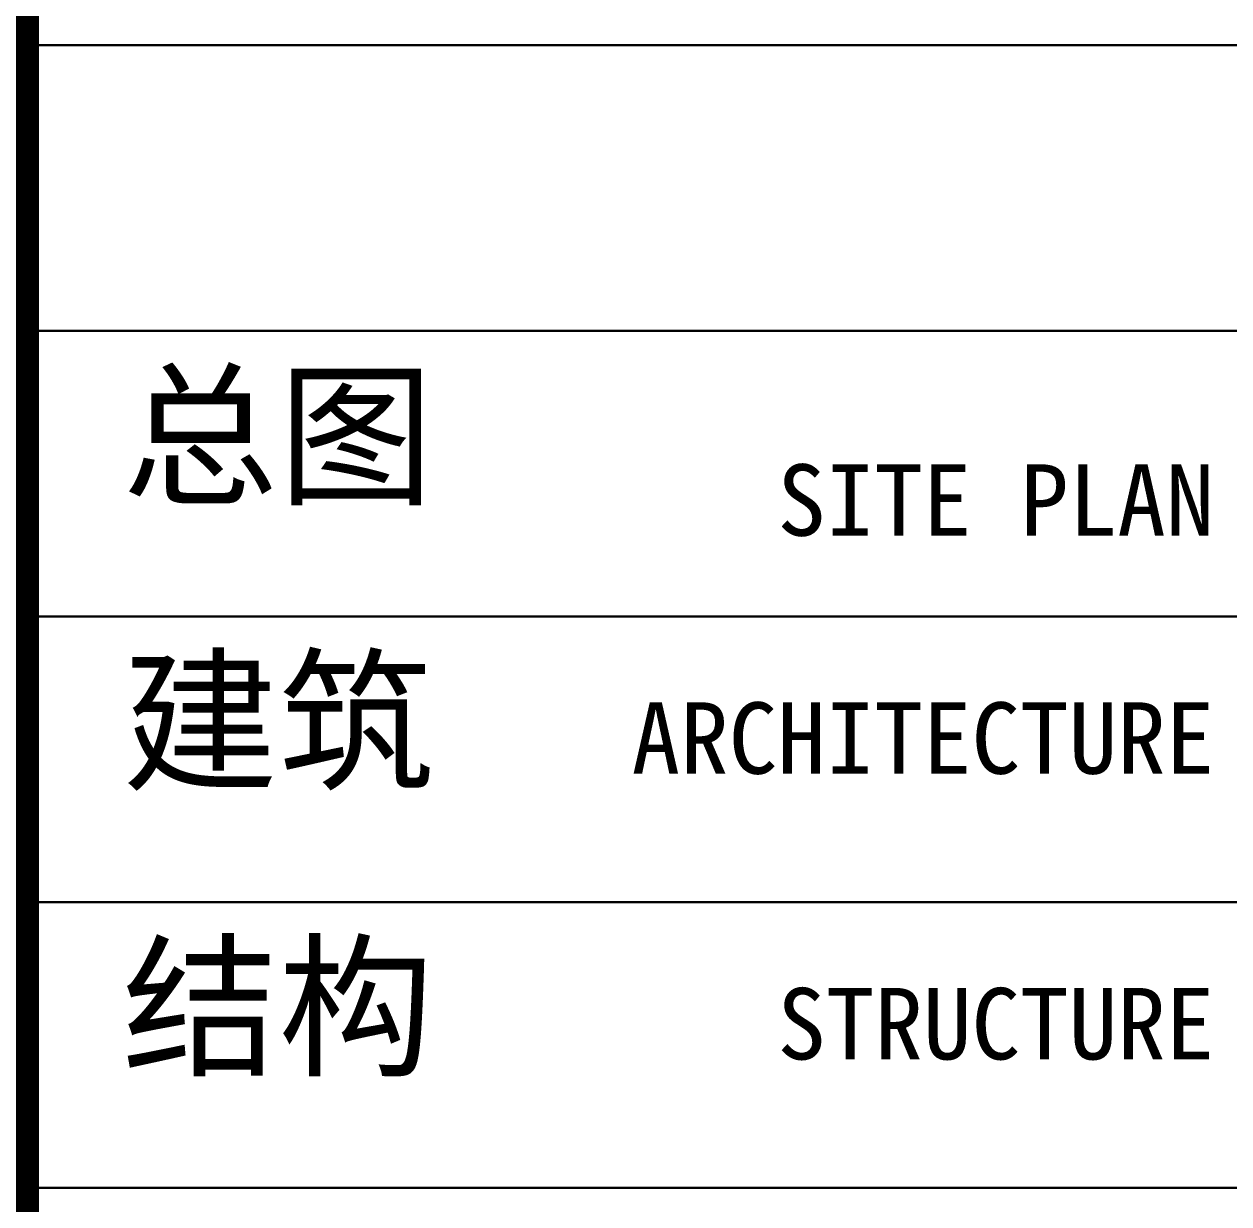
# Model space of a CAD drawing. Extents: x -409435 to 356702, y -107829 to 330904.
# Drawn here: x 139226 to 143023, y 57324 to 61042 of the extents above; entities that cross this region are included whole.
import ezdxf
from ezdxf.enums import TextEntityAlignment as Align

# ---------------------------------------------------------------- set-up
doc = ezdxf.new("R2010")
doc.units = 0
doc.header["$LTSCALE"] = 1000
doc.header["$MEASUREMENT"] = 0
doc.styles.add('图签信息$0$华文细黑', font='STXIHEI_0.TTF', dxfattribs={"height": 10})

# ---------------------------------------------------------------- blocks, each defined once
blk = doc.blocks.new('图框-A1+1-2')
at = {"const_width": 0.5}
blk.add_lwpolyline([(1186, 584), (25, 584), (25, 10), (1186, 10)], close=True, dxfattribs=at)
blk = doc.blocks.new('图签信息')
at = {"const_width": 0.5}
blk.add_lwpolyline([(-65, 574), (-65, 500.5), (0, 500.5), (0, 574)], close=True, dxfattribs=at)
at = {"const_width": 0.05}
for points in [[(-65, 566.5), (0, 566.5)], [(-65, 560.5), (0, 560.5)], [(-65, 554.5), (0, 554.5)], [(-65, 548.5), (0, 548.5)], [(-65, 542.5), (0, 542.5)]]:
    blk.add_lwpolyline(points, dxfattribs=at)
at = {"style": '图签信息$0$华文细黑'}
for s, p in [('总图', (-63, 559.5)), ('建筑', (-63, 553.5)), ('结构', (-63, 547.5))]:
    blk.add_text(s, height=2.4, dxfattribs=at).set_placement(p, align=Align.TOP_LEFT)
for s, p in [('SITE PLAN', (-40.056, 557.698)), ('ARCHITECTURE', (-40.056, 552.698)), ('STRUCTURE', (-40.056, 546.698))]:
    blk.add_text(s, height=1.5, dxfattribs=at).set_placement(p, align=Align.TOP_RIGHT)
blk = doc.blocks.new('图签-A1')
at = {"color": 2}
blk.add_blockref('图签信息', (0, 0), dxfattribs=at)
blk = doc.blocks.new('X-104 14#平面')
at = {"xscale": 150, "yscale": 150, "zscale": 150}
for name, p in [('图框-A1+1-2', (-38664.4, -25500)), ('图签-A1', (148985.6, -24000))]:
    blk.add_blockref(name, p, dxfattribs=at)

msp = doc.modelspace()

# ---------------------------------------------------------------- block references
msp.add_blockref('X-104 14#平面', (0, 0))

doc.saveas('drawing.dxf')
